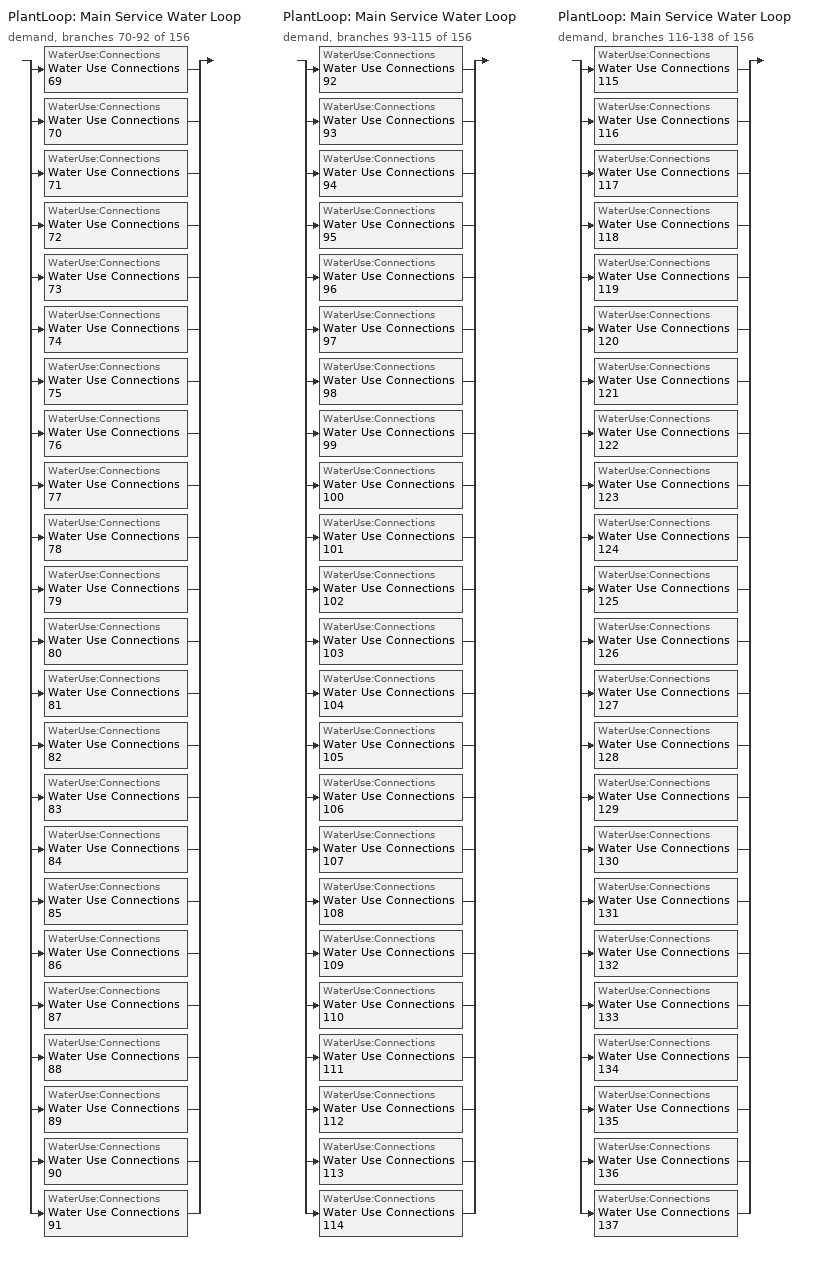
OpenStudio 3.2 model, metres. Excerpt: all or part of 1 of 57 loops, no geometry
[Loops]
PlantLoop 'Main Service Water Loop'
 demand, branches 70-92 of 156: split
  | WaterUse:Connections 'Water Use Connections 69'
  | WaterUse:Connections 'Water Use Connections 70'
  | WaterUse:Connections 'Water Use Connections 71'
  | WaterUse:Connections 'Water Use Connections 72'
  | WaterUse:Connections 'Water Use Connections 73'
  | WaterUse:Connections 'Water Use Connections 74'
  | WaterUse:Connections 'Water Use Connections 75'
  | WaterUse:Connections 'Water Use Connections 76'
  | WaterUse:Connections 'Water Use Connections 77'
  | WaterUse:Connections 'Water Use Connections 78'
  | WaterUse:Connections 'Water Use Connections 79'
  | WaterUse:Connections 'Water Use Connections 80'
  | WaterUse:Connections 'Water Use Connections 81'
  | WaterUse:Connections 'Water Use Connections 82'
  | WaterUse:Connections 'Water Use Connections 83'
  | WaterUse:Connections 'Water Use Connections 84'
  | WaterUse:Connections 'Water Use Connections 85'
  | WaterUse:Connections 'Water Use Connections 86'
  | WaterUse:Connections 'Water Use Connections 87'
  | WaterUse:Connections 'Water Use Connections 88'
  | WaterUse:Connections 'Water Use Connections 89'
  | WaterUse:Connections 'Water Use Connections 90'
  | WaterUse:Connections 'Water Use Connections 91'
PlantLoop 'Main Service Water Loop'
 demand, branches 93-115 of 156: split
  | WaterUse:Connections 'Water Use Connections 92'
  | WaterUse:Connections 'Water Use Connections 93'
  | WaterUse:Connections 'Water Use Connections 94'
  | WaterUse:Connections 'Water Use Connections 95'
  | WaterUse:Connections 'Water Use Connections 96'
  | WaterUse:Connections 'Water Use Connections 97'
  | WaterUse:Connections 'Water Use Connections 98'
  | WaterUse:Connections 'Water Use Connections 99'
  | WaterUse:Connections 'Water Use Connections 100'
  | WaterUse:Connections 'Water Use Connections 101'
  | WaterUse:Connections 'Water Use Connections 102'
  | WaterUse:Connections 'Water Use Connections 103'
  | WaterUse:Connections 'Water Use Connections 104'
  | WaterUse:Connections 'Water Use Connections 105'
  | WaterUse:Connections 'Water Use Connections 106'
  | WaterUse:Connections 'Water Use Connections 107'
  | WaterUse:Connections 'Water Use Connections 108'
  | WaterUse:Connections 'Water Use Connections 109'
  | WaterUse:Connections 'Water Use Connections 110'
  | WaterUse:Connections 'Water Use Connections 111'
  | WaterUse:Connections 'Water Use Connections 112'
  | WaterUse:Connections 'Water Use Connections 113'
  | WaterUse:Connections 'Water Use Connections 114'
PlantLoop 'Main Service Water Loop'
 demand, branches 116-138 of 156: split
  | WaterUse:Connections 'Water Use Connections 115'
  | WaterUse:Connections 'Water Use Connections 116'
  | WaterUse:Connections 'Water Use Connections 117'
  | WaterUse:Connections 'Water Use Connections 118'
  | WaterUse:Connections 'Water Use Connections 119'
  | WaterUse:Connections 'Water Use Connections 120'
  | WaterUse:Connections 'Water Use Connections 121'
  | WaterUse:Connections 'Water Use Connections 122'
  | WaterUse:Connections 'Water Use Connections 123'
  | WaterUse:Connections 'Water Use Connections 124'
  | WaterUse:Connections 'Water Use Connections 125'
  | WaterUse:Connections 'Water Use Connections 126'
  | WaterUse:Connections 'Water Use Connections 127'
  | WaterUse:Connections 'Water Use Connections 128'
  | WaterUse:Connections 'Water Use Connections 129'
  | WaterUse:Connections 'Water Use Connections 130'
  | WaterUse:Connections 'Water Use Connections 131'
  | WaterUse:Connections 'Water Use Connections 132'
  | WaterUse:Connections 'Water Use Connections 133'
  | WaterUse:Connections 'Water Use Connections 134'
  | WaterUse:Connections 'Water Use Connections 135'
  | WaterUse:Connections 'Water Use Connections 136'
  | WaterUse:Connections 'Water Use Connections 137'
[WaterUse:Connections] Drain Water Heat Exchanger Type=None; Drain Water Heat Exchanger Destination=Plant
Name | Water Use Equipment Name 1
Water Use Connections 69 | Patroom1_1_flr_4 Service Water Use 0.01gal/min
Water Use Connections 70 | Patroom1_2_flr_3 Service Water Use 0.01gal/min
Water Use Connections 71 | Patroom1_2_flr_4 Service Water Use 0.01gal/min
Water Use Connections 72 | Patroom1_3_flr_3 Service Water Use 0.01gal/min
Water Use Connections 73 | Patroom1_3_flr_4 Service Water Use 0.01gal/min
Water Use Connections 74 | Patroom1_4_flr_3 Service Water Use 0.01gal/min
Water Use Connections 75 | Patroom1_4_flr_4 Service Water Use 0.01gal/min
Water Use Connections 76 | Patroom1_5_flr_3 Service Water Use 0.01gal/min
Water Use Connections 77 | Patroom1_5_flr_4 Service Water Use 0.01gal/min
Water Use Connections 78 | Patroom1_6_flr_3 Service Water Use 0.01gal/min
Water Use Connections 79 | Patroom1_6_flr_4 Service Water Use 0.01gal/min
Water Use Connections 80 | Patroom1_7_flr_3 Service Water Use 0.01gal/min
Water Use Connections 81 | Patroom1_7_flr_4 Service Water Use 0.01gal/min
Water Use Connections 82 | Patroom1_8_flr_3 Service Water Use 0.01gal/min
Water Use Connections 83 | Patroom1_8_flr_4 Service Water Use 0.01gal/min
Water Use Connections 84 | Patroom1_9_flr_3 Service Water Use 0.01gal/min
Water Use Connections 85 | Patroom1_9_flr_4 Service Water Use 0.01gal/min
Water Use Connections 86 | Patroom2_flr_3 Service Water Use 0.01gal/min
Water Use Connections 87 | Patroom2_flr_4 Service Water Use 0.01gal/min
Water Use Connections 88 | Patroom3_10_flr_3 Service Water Use 0.01gal/min
Water Use Connections 89 | Patroom3_10_flr_4 Service Water Use 0.01gal/min
Water Use Connections 90 | Patroom3_1_flr_3 Service Water Use 0.01gal/min
Water Use Connections 91 | Patroom3_1_flr_4 Service Water Use 0.01gal/min
Water Use Connections 92 | Patroom3_2_flr_3 Service Water Use 0.01gal/min
Water Use Connections 93 | Patroom3_2_flr_4 Service Water Use 0.01gal/min
Water Use Connections 94 | Patroom3_3_flr_3 Service Water Use 0.01gal/min
Water Use Connections 95 | Patroom3_3_flr_4 Service Water Use 0.01gal/min
Water Use Connections 96 | Patroom3_4_flr_3 Service Water Use 0.01gal/min
Water Use Connections 97 | Patroom3_4_flr_4 Service Water Use 0.01gal/min
Water Use Connections 98 | Patroom3_5_flr_3 Service Water Use 0.01gal/min
Water Use Connections 99 | Patroom3_5_flr_4 Service Water Use 0.01gal/min
Water Use Connections 100 | Patroom3_6_flr_3 Service Water Use 0.01gal/min
Water Use Connections 101 | Patroom3_6_flr_4 Service Water Use 0.01gal/min
Water Use Connections 102 | Patroom3_7_flr_3 Service Water Use 0.01gal/min
Water Use Connections 103 | Patroom3_7_flr_4 Service Water Use 0.01gal/min
Water Use Connections 104 | Patroom3_8_flr_3 Service Water Use 0.01gal/min
Water Use Connections 105 | Patroom3_8_flr_4 Service Water Use 0.01gal/min
Water Use Connections 106 | Patroom3_9_flr_3 Service Water Use 0.01gal/min
Water Use Connections 107 | Patroom3_9_flr_4 Service Water Use 0.01gal/min
Water Use Connections 108 | Patroom4_flr_3 Service Water Use 0.01gal/min
Water Use Connections 109 | Patroom4_flr_4 Service Water Use 0.01gal/min
Water Use Connections 110 | Patroom5_10_flr_3 Service Water Use 0.01gal/min
Water Use Connections 111 | Patroom5_10_flr_4 Service Water Use 0.01gal/min
Water Use Connections 112 | Patroom5_1_flr_3 Service Water Use 0.01gal/min
Water Use Connections 113 | Patroom5_1_flr_4 Service Water Use 0.01gal/min
Water Use Connections 114 | Patroom5_2_flr_3 Service Water Use 0.01gal/min
Water Use Connections 115 | Patroom5_2_flr_4 Service Water Use 0.01gal/min
Water Use Connections 116 | Patroom5_3_flr_3 Service Water Use 0.01gal/min
Water Use Connections 117 | Patroom5_3_flr_4 Service Water Use 0.01gal/min
Water Use Connections 118 | Patroom5_4_flr_3 Service Water Use 0.01gal/min
Water Use Connections 119 | Patroom5_4_flr_4 Service Water Use 0.01gal/min
Water Use Connections 120 | Patroom5_5_flr_3 Service Water Use 0.01gal/min
Water Use Connections 121 | Patroom5_5_flr_4 Service Water Use 0.01gal/min
Water Use Connections 122 | Patroom5_6_flr_3 Service Water Use 0.01gal/min
Water Use Connections 123 | Patroom5_6_flr_4 Service Water Use 0.01gal/min
Water Use Connections 124 | Patroom5_7_flr_3 Service Water Use 0.01gal/min
Water Use Connections 125 | Patroom5_7_flr_4 Service Water Use 0.01gal/min
Water Use Connections 126 | Patroom5_8_flr_3 Service Water Use 0.01gal/min
Water Use Connections 127 | Patroom5_8_flr_4 Service Water Use 0.01gal/min
Water Use Connections 128 | Patroom5_9_flr_3 Service Water Use 0.01gal/min
Water Use Connections 129 | Patroom5_9_flr_4 Service Water Use 0.01gal/min
Water Use Connections 130 | Patroom6_flr_3 Service Water Use 0.01gal/min
Water Use Connections 131 | Patroom6_flr_4 Service Water Use 0.01gal/min
Water Use Connections 132 | Patroom7_10_flr_3 Service Water Use 0.01gal/min
Water Use Connections 133 | Patroom7_10_flr_4 Service Water Use 0.01gal/min
Water Use Connections 134 | Patroom7_1_flr_3 Service Water Use 0.01gal/min
Water Use Connections 135 | Patroom7_1_flr_4 Service Water Use 0.01gal/min
Water Use Connections 136 | Patroom7_2_flr_3 Service Water Use 0.01gal/min
Water Use Connections 137 | Patroom7_2_flr_4 Service Water Use 0.01gal/min
[WaterUse:Equipment:Definition]
Name | Peak Flow Rate {m3/s} | Target Temperature Schedule | Sensible Fraction Schedule | Latent Fraction Schedule
Patroom1_1_flr_4 Service Water Use Def 0.01gal/min | 4.99598e-07 | Schedule Ruleset 209 | Schedule Ruleset 207 | Schedule Ruleset 208
Patroom1_2_flr_3 Service Water Use Def 0.01gal/min | 4.99598e-07 | Schedule Ruleset 212 | Schedule Ruleset 210 | Schedule Ruleset 211
Patroom1_2_flr_4 Service Water Use Def 0.01gal/min | 4.99598e-07 | Schedule Ruleset 215 | Schedule Ruleset 213 | Schedule Ruleset 214
Patroom1_3_flr_3 Service Water Use Def 0.01gal/min | 4.99598e-07 | Schedule Ruleset 218 | Schedule Ruleset 216 | Schedule Ruleset 217
Patroom1_3_flr_4 Service Water Use Def 0.01gal/min | 4.99598e-07 | Schedule Ruleset 221 | Schedule Ruleset 219 | Schedule Ruleset 220
Patroom1_4_flr_3 Service Water Use Def 0.01gal/min | 4.99598e-07 | Schedule Ruleset 224 | Schedule Ruleset 222 | Schedule Ruleset 223
Patroom1_4_flr_4 Service Water Use Def 0.01gal/min | 4.99598e-07 | Schedule Ruleset 227 | Schedule Ruleset 225 | Schedule Ruleset 226
Patroom1_5_flr_3 Service Water Use Def 0.01gal/min | 4.99598e-07 | Schedule Ruleset 230 | Schedule Ruleset 228 | Schedule Ruleset 229
Patroom1_5_flr_4 Service Water Use Def 0.01gal/min | 4.99598e-07 | Schedule Ruleset 233 | Schedule Ruleset 231 | Schedule Ruleset 232
Patroom1_6_flr_3 Service Water Use Def 0.01gal/min | 4.99598e-07 | Schedule Ruleset 236 | Schedule Ruleset 234 | Schedule Ruleset 235
Patroom1_6_flr_4 Service Water Use Def 0.01gal/min | 4.99598e-07 | Schedule Ruleset 239 | Schedule Ruleset 237 | Schedule Ruleset 238
Patroom1_7_flr_3 Service Water Use Def 0.01gal/min | 4.99598e-07 | Schedule Ruleset 242 | Schedule Ruleset 240 | Schedule Ruleset 241
Patroom1_7_flr_4 Service Water Use Def 0.01gal/min | 4.99598e-07 | Schedule Ruleset 245 | Schedule Ruleset 243 | Schedule Ruleset 244
Patroom1_8_flr_3 Service Water Use Def 0.01gal/min | 4.99598e-07 | Schedule Ruleset 248 | Schedule Ruleset 246 | Schedule Ruleset 247
Patroom1_8_flr_4 Service Water Use Def 0.01gal/min | 4.99598e-07 | Schedule Ruleset 251 | Schedule Ruleset 249 | Schedule Ruleset 250
Patroom1_9_flr_3 Service Water Use Def 0.01gal/min | 4.99598e-07 | Schedule Ruleset 254 | Schedule Ruleset 252 | Schedule Ruleset 253
Patroom1_9_flr_4 Service Water Use Def 0.01gal/min | 4.99598e-07 | Schedule Ruleset 257 | Schedule Ruleset 255 | Schedule Ruleset 256
Patroom2_flr_3 Service Water Use Def 0.01gal/min | 8.32663e-07 | Schedule Ruleset 260 | Schedule Ruleset 258 | Schedule Ruleset 259
Patroom2_flr_4 Service Water Use Def 0.01gal/min | 8.32663e-07 | Schedule Ruleset 263 | Schedule Ruleset 261 | Schedule Ruleset 262
Patroom3_10_flr_3 Service Water Use Def 0.01gal/min | 4.82551e-07 | Schedule Ruleset 266 | Schedule Ruleset 264 | Schedule Ruleset 265
Patroom3_10_flr_4 Service Water Use Def 0.01gal/min | 4.82551e-07 | Schedule Ruleset 269 | Schedule Ruleset 267 | Schedule Ruleset 268
Patroom3_1_flr_3 Service Water Use Def 0.01gal/min | 4.82988e-07 | Schedule Ruleset 272 | Schedule Ruleset 270 | Schedule Ruleset 271
Patroom3_1_flr_4 Service Water Use Def 0.01gal/min | 4.82988e-07 | Schedule Ruleset 275 | Schedule Ruleset 273 | Schedule Ruleset 274
Patroom3_2_flr_3 Service Water Use Def 0.01gal/min | 4.82988e-07 | Schedule Ruleset 278 | Schedule Ruleset 276 | Schedule Ruleset 277
Patroom3_2_flr_4 Service Water Use Def 0.01gal/min | 4.82988e-07 | Schedule Ruleset 281 | Schedule Ruleset 279 | Schedule Ruleset 280
Patroom3_3_flr_3 Service Water Use Def 0.01gal/min | 4.82988e-07 | Schedule Ruleset 284 | Schedule Ruleset 282 | Schedule Ruleset 283
Patroom3_3_flr_4 Service Water Use Def 0.01gal/min | 4.82988e-07 | Schedule Ruleset 287 | Schedule Ruleset 285 | Schedule Ruleset 286
Patroom3_4_flr_3 Service Water Use Def 0.01gal/min | 4.82988e-07 | Schedule Ruleset 290 | Schedule Ruleset 288 | Schedule Ruleset 289
Patroom3_4_flr_4 Service Water Use Def 0.01gal/min | 4.82988e-07 | Schedule Ruleset 293 | Schedule Ruleset 291 | Schedule Ruleset 292
Patroom3_5_flr_3 Service Water Use Def 0.01gal/min | 4.82988e-07 | Schedule Ruleset 296 | Schedule Ruleset 294 | Schedule Ruleset 295
Patroom3_5_flr_4 Service Water Use Def 0.01gal/min | 4.82988e-07 | Schedule Ruleset 299 | Schedule Ruleset 297 | Schedule Ruleset 298
Patroom3_6_flr_3 Service Water Use Def 0.01gal/min | 4.82988e-07 | Schedule Ruleset 302 | Schedule Ruleset 300 | Schedule Ruleset 301
Patroom3_6_flr_4 Service Water Use Def 0.01gal/min | 4.82988e-07 | Schedule Ruleset 305 | Schedule Ruleset 303 | Schedule Ruleset 304
Patroom3_7_flr_3 Service Water Use Def 0.01gal/min | 4.82988e-07 | Schedule Ruleset 308 | Schedule Ruleset 306 | Schedule Ruleset 307
Patroom3_7_flr_4 Service Water Use Def 0.01gal/min | 4.82988e-07 | Schedule Ruleset 311 | Schedule Ruleset 309 | Schedule Ruleset 310
Patroom3_8_flr_3 Service Water Use Def 0.01gal/min | 4.82988e-07 | Schedule Ruleset 314 | Schedule Ruleset 312 | Schedule Ruleset 313
Patroom3_8_flr_4 Service Water Use Def 0.01gal/min | 4.82988e-07 | Schedule Ruleset 317 | Schedule Ruleset 315 | Schedule Ruleset 316
Patroom3_9_flr_3 Service Water Use Def 0.01gal/min | 4.82988e-07 | Schedule Ruleset 320 | Schedule Ruleset 318 | Schedule Ruleset 319
Patroom3_9_flr_4 Service Water Use Def 0.01gal/min | 4.82988e-07 | Schedule Ruleset 323 | Schedule Ruleset 321 | Schedule Ruleset 322
Patroom4_flr_3 Service Water Use Def 0.01gal/min | 8.32663e-07 | Schedule Ruleset 326 | Schedule Ruleset 324 | Schedule Ruleset 325
Patroom4_flr_4 Service Water Use Def 0.01gal/min | 8.32663e-07 | Schedule Ruleset 329 | Schedule Ruleset 327 | Schedule Ruleset 328
Patroom5_10_flr_3 Service Water Use Def 0.01gal/min | 4.99598e-07 | Schedule Ruleset 332 | Schedule Ruleset 330 | Schedule Ruleset 331
Patroom5_10_flr_4 Service Water Use Def 0.01gal/min | 4.99598e-07 | Schedule Ruleset 335 | Schedule Ruleset 333 | Schedule Ruleset 334
Patroom5_1_flr_3 Service Water Use Def 0.01gal/min | 4.99598e-07 | Schedule Ruleset 338 | Schedule Ruleset 336 | Schedule Ruleset 337
Patroom5_1_flr_4 Service Water Use Def 0.01gal/min | 4.99598e-07 | Schedule Ruleset 341 | Schedule Ruleset 339 | Schedule Ruleset 340
Patroom5_2_flr_3 Service Water Use Def 0.01gal/min | 4.99598e-07 | Schedule Ruleset 344 | Schedule Ruleset 342 | Schedule Ruleset 343
Patroom5_2_flr_4 Service Water Use Def 0.01gal/min | 4.99598e-07 | Schedule Ruleset 347 | Schedule Ruleset 345 | Schedule Ruleset 346
Patroom5_3_flr_3 Service Water Use Def 0.01gal/min | 4.99598e-07 | Schedule Ruleset 350 | Schedule Ruleset 348 | Schedule Ruleset 349
Patroom5_3_flr_4 Service Water Use Def 0.01gal/min | 4.99598e-07 | Schedule Ruleset 353 | Schedule Ruleset 351 | Schedule Ruleset 352
Patroom5_4_flr_3 Service Water Use Def 0.01gal/min | 4.99598e-07 | Schedule Ruleset 356 | Schedule Ruleset 354 | Schedule Ruleset 355
Patroom5_4_flr_4 Service Water Use Def 0.01gal/min | 4.99598e-07 | Schedule Ruleset 359 | Schedule Ruleset 357 | Schedule Ruleset 358
Patroom5_5_flr_3 Service Water Use Def 0.01gal/min | 4.99598e-07 | Schedule Ruleset 362 | Schedule Ruleset 360 | Schedule Ruleset 361
Patroom5_5_flr_4 Service Water Use Def 0.01gal/min | 4.99598e-07 | Schedule Ruleset 365 | Schedule Ruleset 363 | Schedule Ruleset 364
Patroom5_6_flr_3 Service Water Use Def 0.01gal/min | 4.99598e-07 | Schedule Ruleset 368 | Schedule Ruleset 366 | Schedule Ruleset 367
Patroom5_6_flr_4 Service Water Use Def 0.01gal/min | 4.99598e-07 | Schedule Ruleset 371 | Schedule Ruleset 369 | Schedule Ruleset 370
Patroom5_7_flr_3 Service Water Use Def 0.01gal/min | 4.99598e-07 | Schedule Ruleset 374 | Schedule Ruleset 372 | Schedule Ruleset 373
Patroom5_7_flr_4 Service Water Use Def 0.01gal/min | 4.99598e-07 | Schedule Ruleset 377 | Schedule Ruleset 375 | Schedule Ruleset 376
Patroom5_8_flr_3 Service Water Use Def 0.01gal/min | 4.99598e-07 | Schedule Ruleset 380 | Schedule Ruleset 378 | Schedule Ruleset 379
Patroom5_8_flr_4 Service Water Use Def 0.01gal/min | 4.99598e-07 | Schedule Ruleset 383 | Schedule Ruleset 381 | Schedule Ruleset 382
Patroom5_9_flr_3 Service Water Use Def 0.01gal/min | 4.99598e-07 | Schedule Ruleset 386 | Schedule Ruleset 384 | Schedule Ruleset 385
Patroom5_9_flr_4 Service Water Use Def 0.01gal/min | 4.99598e-07 | Schedule Ruleset 389 | Schedule Ruleset 387 | Schedule Ruleset 388
Patroom6_flr_3 Service Water Use Def 0.01gal/min | 6.6613e-07 | Schedule Ruleset 392 | Schedule Ruleset 390 | Schedule Ruleset 391
Patroom6_flr_4 Service Water Use Def 0.01gal/min | 6.6613e-07 | Schedule Ruleset 395 | Schedule Ruleset 393 | Schedule Ruleset 394
Patroom7_10_flr_3 Service Water Use Def 0.01gal/min | 4.82551e-07 | Schedule Ruleset 398 | Schedule Ruleset 396 | Schedule Ruleset 397
Patroom7_10_flr_4 Service Water Use Def 0.01gal/min | 4.82551e-07 | Schedule Ruleset 401 | Schedule Ruleset 399 | Schedule Ruleset 400
Patroom7_1_flr_3 Service Water Use Def 0.01gal/min | 4.82988e-07 | Schedule Ruleset 404 | Schedule Ruleset 402 | Schedule Ruleset 403
Patroom7_1_flr_4 Service Water Use Def 0.01gal/min | 4.82988e-07 | Schedule Ruleset 407 | Schedule Ruleset 405 | Schedule Ruleset 406
Patroom7_2_flr_3 Service Water Use Def 0.01gal/min | 4.82988e-07 | Schedule Ruleset 410 | Schedule Ruleset 408 | Schedule Ruleset 409
Patroom7_2_flr_4 Service Water Use Def 0.01gal/min | 4.82988e-07 | Schedule Ruleset 413 | Schedule Ruleset 411 | Schedule Ruleset 412
[WaterUse:Equipment] Flow Rate Fraction Schedule=NECB-H-Service Water Heating
Name | Water Use Equipment Definition | Space
Patroom1_1_flr_4 Service Water Use 0.01gal/min | Patroom1_1_flr_4 Service Water Use Def 0.01gal/min | PatRoom1_1_Flr_4
Patroom1_2_flr_3 Service Water Use 0.01gal/min | Patroom1_2_flr_3 Service Water Use Def 0.01gal/min | PatRoom1_2_Flr_3
Patroom1_2_flr_4 Service Water Use 0.01gal/min | Patroom1_2_flr_4 Service Water Use Def 0.01gal/min | PatRoom1_2_Flr_4
Patroom1_3_flr_3 Service Water Use 0.01gal/min | Patroom1_3_flr_3 Service Water Use Def 0.01gal/min | PatRoom1_3_Flr_3
Patroom1_3_flr_4 Service Water Use 0.01gal/min | Patroom1_3_flr_4 Service Water Use Def 0.01gal/min | PatRoom1_3_Flr_4
Patroom1_4_flr_3 Service Water Use 0.01gal/min | Patroom1_4_flr_3 Service Water Use Def 0.01gal/min | PatRoom1_4_Flr_3
Patroom1_4_flr_4 Service Water Use 0.01gal/min | Patroom1_4_flr_4 Service Water Use Def 0.01gal/min | PatRoom1_4_Flr_4
Patroom1_5_flr_3 Service Water Use 0.01gal/min | Patroom1_5_flr_3 Service Water Use Def 0.01gal/min | PatRoom1_5_Flr_3
Patroom1_5_flr_4 Service Water Use 0.01gal/min | Patroom1_5_flr_4 Service Water Use Def 0.01gal/min | PatRoom1_5_Flr_4
Patroom1_6_flr_3 Service Water Use 0.01gal/min | Patroom1_6_flr_3 Service Water Use Def 0.01gal/min | PatRoom1_6_Flr_3
Patroom1_6_flr_4 Service Water Use 0.01gal/min | Patroom1_6_flr_4 Service Water Use Def 0.01gal/min | PatRoom1_6_Flr_4
Patroom1_7_flr_3 Service Water Use 0.01gal/min | Patroom1_7_flr_3 Service Water Use Def 0.01gal/min | PatRoom1_7_Flr_3
Patroom1_7_flr_4 Service Water Use 0.01gal/min | Patroom1_7_flr_4 Service Water Use Def 0.01gal/min | PatRoom1_7_Flr_4
Patroom1_8_flr_3 Service Water Use 0.01gal/min | Patroom1_8_flr_3 Service Water Use Def 0.01gal/min | PatRoom1_8_Flr_3
Patroom1_8_flr_4 Service Water Use 0.01gal/min | Patroom1_8_flr_4 Service Water Use Def 0.01gal/min | PatRoom1_8_Flr_4
Patroom1_9_flr_3 Service Water Use 0.01gal/min | Patroom1_9_flr_3 Service Water Use Def 0.01gal/min | PatRoom1_9_Flr_3
Patroom1_9_flr_4 Service Water Use 0.01gal/min | Patroom1_9_flr_4 Service Water Use Def 0.01gal/min | PatRoom1_9_Flr_4
Patroom2_flr_3 Service Water Use 0.01gal/min | Patroom2_flr_3 Service Water Use Def 0.01gal/min | PatRoom2_Flr_3
Patroom2_flr_4 Service Water Use 0.01gal/min | Patroom2_flr_4 Service Water Use Def 0.01gal/min | PatRoom2_Flr_4
Patroom3_10_flr_3 Service Water Use 0.01gal/min | Patroom3_10_flr_3 Service Water Use Def 0.01gal/min | PatRoom3_10_Flr_3
Patroom3_10_flr_4 Service Water Use 0.01gal/min | Patroom3_10_flr_4 Service Water Use Def 0.01gal/min | PatRoom3_10_Flr_4
Patroom3_1_flr_3 Service Water Use 0.01gal/min | Patroom3_1_flr_3 Service Water Use Def 0.01gal/min | PatRoom3_1_Flr_3
Patroom3_1_flr_4 Service Water Use 0.01gal/min | Patroom3_1_flr_4 Service Water Use Def 0.01gal/min | PatRoom3_1_Flr_4
Patroom3_2_flr_3 Service Water Use 0.01gal/min | Patroom3_2_flr_3 Service Water Use Def 0.01gal/min | PatRoom3_2_Flr_3
Patroom3_2_flr_4 Service Water Use 0.01gal/min | Patroom3_2_flr_4 Service Water Use Def 0.01gal/min | PatRoom3_2_Flr_4
Patroom3_3_flr_3 Service Water Use 0.01gal/min | Patroom3_3_flr_3 Service Water Use Def 0.01gal/min | PatRoom3_3_Flr_3
Patroom3_3_flr_4 Service Water Use 0.01gal/min | Patroom3_3_flr_4 Service Water Use Def 0.01gal/min | PatRoom3_3_Flr_4
Patroom3_4_flr_3 Service Water Use 0.01gal/min | Patroom3_4_flr_3 Service Water Use Def 0.01gal/min | PatRoom3_4_Flr_3
Patroom3_4_flr_4 Service Water Use 0.01gal/min | Patroom3_4_flr_4 Service Water Use Def 0.01gal/min | PatRoom3_4_Flr_4
Patroom3_5_flr_3 Service Water Use 0.01gal/min | Patroom3_5_flr_3 Service Water Use Def 0.01gal/min | PatRoom3_5_Flr_3
Patroom3_5_flr_4 Service Water Use 0.01gal/min | Patroom3_5_flr_4 Service Water Use Def 0.01gal/min | PatRoom3_5_Flr_4
Patroom3_6_flr_3 Service Water Use 0.01gal/min | Patroom3_6_flr_3 Service Water Use Def 0.01gal/min | PatRoom3_6_Flr_3
Patroom3_6_flr_4 Service Water Use 0.01gal/min | Patroom3_6_flr_4 Service Water Use Def 0.01gal/min | PatRoom3_6_Flr_4
Patroom3_7_flr_3 Service Water Use 0.01gal/min | Patroom3_7_flr_3 Service Water Use Def 0.01gal/min | PatRoom3_7_Flr_3
Patroom3_7_flr_4 Service Water Use 0.01gal/min | Patroom3_7_flr_4 Service Water Use Def 0.01gal/min | PatRoom3_7_Flr_4
Patroom3_8_flr_3 Service Water Use 0.01gal/min | Patroom3_8_flr_3 Service Water Use Def 0.01gal/min | PatRoom3_8_Flr_3
Patroom3_8_flr_4 Service Water Use 0.01gal/min | Patroom3_8_flr_4 Service Water Use Def 0.01gal/min | PatRoom3_8_Flr_4
Patroom3_9_flr_3 Service Water Use 0.01gal/min | Patroom3_9_flr_3 Service Water Use Def 0.01gal/min | PatRoom3_9_Flr_3
Patroom3_9_flr_4 Service Water Use 0.01gal/min | Patroom3_9_flr_4 Service Water Use Def 0.01gal/min | PatRoom3_9_Flr_4
Patroom4_flr_3 Service Water Use 0.01gal/min | Patroom4_flr_3 Service Water Use Def 0.01gal/min | PatRoom4_Flr_3
Patroom4_flr_4 Service Water Use 0.01gal/min | Patroom4_flr_4 Service Water Use Def 0.01gal/min | PatRoom4_Flr_4
Patroom5_10_flr_3 Service Water Use 0.01gal/min | Patroom5_10_flr_3 Service Water Use Def 0.01gal/min | PatRoom5_10_Flr_3
Patroom5_10_flr_4 Service Water Use 0.01gal/min | Patroom5_10_flr_4 Service Water Use Def 0.01gal/min | PatRoom5_10_Flr_4
Patroom5_1_flr_3 Service Water Use 0.01gal/min | Patroom5_1_flr_3 Service Water Use Def 0.01gal/min | PatRoom5_1_Flr_3
Patroom5_1_flr_4 Service Water Use 0.01gal/min | Patroom5_1_flr_4 Service Water Use Def 0.01gal/min | PatRoom5_1_Flr_4
Patroom5_2_flr_3 Service Water Use 0.01gal/min | Patroom5_2_flr_3 Service Water Use Def 0.01gal/min | PatRoom5_2_Flr_3
Patroom5_2_flr_4 Service Water Use 0.01gal/min | Patroom5_2_flr_4 Service Water Use Def 0.01gal/min | PatRoom5_2_Flr_4
Patroom5_3_flr_3 Service Water Use 0.01gal/min | Patroom5_3_flr_3 Service Water Use Def 0.01gal/min | PatRoom5_3_Flr_3
Patroom5_3_flr_4 Service Water Use 0.01gal/min | Patroom5_3_flr_4 Service Water Use Def 0.01gal/min | PatRoom5_3_Flr_4
Patroom5_4_flr_3 Service Water Use 0.01gal/min | Patroom5_4_flr_3 Service Water Use Def 0.01gal/min | PatRoom5_4_Flr_3
Patroom5_4_flr_4 Service Water Use 0.01gal/min | Patroom5_4_flr_4 Service Water Use Def 0.01gal/min | PatRoom5_4_Flr_4
Patroom5_5_flr_3 Service Water Use 0.01gal/min | Patroom5_5_flr_3 Service Water Use Def 0.01gal/min | PatRoom5_5_Flr_3
Patroom5_5_flr_4 Service Water Use 0.01gal/min | Patroom5_5_flr_4 Service Water Use Def 0.01gal/min | PatRoom5_5_Flr_4
Patroom5_6_flr_3 Service Water Use 0.01gal/min | Patroom5_6_flr_3 Service Water Use Def 0.01gal/min | PatRoom5_6_Flr_3
Patroom5_6_flr_4 Service Water Use 0.01gal/min | Patroom5_6_flr_4 Service Water Use Def 0.01gal/min | PatRoom5_6_Flr_4
Patroom5_7_flr_3 Service Water Use 0.01gal/min | Patroom5_7_flr_3 Service Water Use Def 0.01gal/min | PatRoom5_7_Flr_3
Patroom5_7_flr_4 Service Water Use 0.01gal/min | Patroom5_7_flr_4 Service Water Use Def 0.01gal/min | PatRoom5_7_Flr_4
Patroom5_8_flr_3 Service Water Use 0.01gal/min | Patroom5_8_flr_3 Service Water Use Def 0.01gal/min | PatRoom5_8_Flr_3
Patroom5_8_flr_4 Service Water Use 0.01gal/min | Patroom5_8_flr_4 Service Water Use Def 0.01gal/min | PatRoom5_8_Flr_4
Patroom5_9_flr_3 Service Water Use 0.01gal/min | Patroom5_9_flr_3 Service Water Use Def 0.01gal/min | PatRoom5_9_Flr_3
Patroom5_9_flr_4 Service Water Use 0.01gal/min | Patroom5_9_flr_4 Service Water Use Def 0.01gal/min | PatRoom5_9_Flr_4
Patroom6_flr_3 Service Water Use 0.01gal/min | Patroom6_flr_3 Service Water Use Def 0.01gal/min | PatRoom6_Flr_3
Patroom6_flr_4 Service Water Use 0.01gal/min | Patroom6_flr_4 Service Water Use Def 0.01gal/min | PatRoom6_Flr_4
Patroom7_10_flr_3 Service Water Use 0.01gal/min | Patroom7_10_flr_3 Service Water Use Def 0.01gal/min | PatRoom7_10_Flr_3
Patroom7_10_flr_4 Service Water Use 0.01gal/min | Patroom7_10_flr_4 Service Water Use Def 0.01gal/min | PatRoom7_10_Flr_4
Patroom7_1_flr_3 Service Water Use 0.01gal/min | Patroom7_1_flr_3 Service Water Use Def 0.01gal/min | PatRoom7_1_Flr_3
Patroom7_1_flr_4 Service Water Use 0.01gal/min | Patroom7_1_flr_4 Service Water Use Def 0.01gal/min | PatRoom7_1_Flr_4
Patroom7_2_flr_3 Service Water Use 0.01gal/min | Patroom7_2_flr_3 Service Water Use Def 0.01gal/min | PatRoom7_2_Flr_3
Patroom7_2_flr_4 Service Water Use 0.01gal/min | Patroom7_2_flr_4 Service Water Use Def 0.01gal/min | PatRoom7_2_Flr_4
[Schedule:Ruleset]
Name | Default Day Schedule
NECB-H-Service Water Heating | NECB-H-Service Water Heating Default
Schedule Ruleset 207 | Schedule Day 211
Schedule Ruleset 208 | Schedule Day 212
Schedule Ruleset 209 | Schedule Day 213
Schedule Ruleset 210 | Schedule Day 214
Schedule Ruleset 211 | Schedule Day 215
Schedule Ruleset 212 | Schedule Day 216
Schedule Ruleset 213 | Schedule Day 217
Schedule Ruleset 214 | Schedule Day 218
Schedule Ruleset 215 | Schedule Day 219
Schedule Ruleset 216 | Schedule Day 220
Schedule Ruleset 217 | Schedule Day 221
Schedule Ruleset 218 | Schedule Day 222
Schedule Ruleset 219 | Schedule Day 223
Schedule Ruleset 220 | Schedule Day 224
Schedule Ruleset 221 | Schedule Day 225
Schedule Ruleset 222 | Schedule Day 226
Schedule Ruleset 223 | Schedule Day 227
Schedule Ruleset 224 | Schedule Day 228
Schedule Ruleset 225 | Schedule Day 229
Schedule Ruleset 226 | Schedule Day 230
Schedule Ruleset 227 | Schedule Day 231
Schedule Ruleset 228 | Schedule Day 232
Schedule Ruleset 229 | Schedule Day 233
Schedule Ruleset 230 | Schedule Day 234
Schedule Ruleset 231 | Schedule Day 235
Schedule Ruleset 232 | Schedule Day 236
Schedule Ruleset 233 | Schedule Day 237
Schedule Ruleset 234 | Schedule Day 238
Schedule Ruleset 235 | Schedule Day 239
Schedule Ruleset 236 | Schedule Day 240
Schedule Ruleset 237 | Schedule Day 241
Schedule Ruleset 238 | Schedule Day 242
Schedule Ruleset 239 | Schedule Day 243
Schedule Ruleset 240 | Schedule Day 244
Schedule Ruleset 241 | Schedule Day 245
Schedule Ruleset 242 | Schedule Day 246
Schedule Ruleset 243 | Schedule Day 247
Schedule Ruleset 244 | Schedule Day 248
Schedule Ruleset 245 | Schedule Day 249
Schedule Ruleset 246 | Schedule Day 250
Schedule Ruleset 247 | Schedule Day 251
Schedule Ruleset 248 | Schedule Day 252
Schedule Ruleset 249 | Schedule Day 253
Schedule Ruleset 250 | Schedule Day 254
Schedule Ruleset 251 | Schedule Day 255
Schedule Ruleset 252 | Schedule Day 256
Schedule Ruleset 253 | Schedule Day 257
Schedule Ruleset 254 | Schedule Day 258
Schedule Ruleset 255 | Schedule Day 259
Schedule Ruleset 256 | Schedule Day 260
Schedule Ruleset 257 | Schedule Day 261
Schedule Ruleset 258 | Schedule Day 262
Schedule Ruleset 259 | Schedule Day 263
Schedule Ruleset 260 | Schedule Day 264
Schedule Ruleset 261 | Schedule Day 265
Schedule Ruleset 262 | Schedule Day 266
Schedule Ruleset 263 | Schedule Day 267
Schedule Ruleset 264 | Schedule Day 268
Schedule Ruleset 265 | Schedule Day 269
Schedule Ruleset 266 | Schedule Day 270
Schedule Ruleset 267 | Schedule Day 271
Schedule Ruleset 268 | Schedule Day 272
Schedule Ruleset 269 | Schedule Day 273
Schedule Ruleset 270 | Schedule Day 274
Schedule Ruleset 271 | Schedule Day 275
Schedule Ruleset 272 | Schedule Day 276
Schedule Ruleset 273 | Schedule Day 277
Schedule Ruleset 274 | Schedule Day 278
Schedule Ruleset 275 | Schedule Day 279
Schedule Ruleset 276 | Schedule Day 280
Schedule Ruleset 277 | Schedule Day 281
Schedule Ruleset 278 | Schedule Day 282
Schedule Ruleset 279 | Schedule Day 283
Schedule Ruleset 280 | Schedule Day 284
Schedule Ruleset 281 | Schedule Day 285
Schedule Ruleset 282 | Schedule Day 286
Schedule Ruleset 283 | Schedule Day 287
Schedule Ruleset 284 | Schedule Day 288
Schedule Ruleset 285 | Schedule Day 289
Schedule Ruleset 286 | Schedule Day 290
Schedule Ruleset 287 | Schedule Day 291
Schedule Ruleset 288 | Schedule Day 292
Schedule Ruleset 289 | Schedule Day 293
Schedule Ruleset 290 | Schedule Day 294
Schedule Ruleset 291 | Schedule Day 295
Schedule Ruleset 292 | Schedule Day 296
Schedule Ruleset 293 | Schedule Day 297
Schedule Ruleset 294 | Schedule Day 298
Schedule Ruleset 295 | Schedule Day 299
Schedule Ruleset 296 | Schedule Day 300
Schedule Ruleset 297 | Schedule Day 301
Schedule Ruleset 298 | Schedule Day 302
Schedule Ruleset 299 | Schedule Day 303
Schedule Ruleset 300 | Schedule Day 304
Schedule Ruleset 301 | Schedule Day 305
Schedule Ruleset 302 | Schedule Day 306
Schedule Ruleset 303 | Schedule Day 307
Schedule Ruleset 304 | Schedule Day 308
Schedule Ruleset 305 | Schedule Day 309
Schedule Ruleset 306 | Schedule Day 310
Schedule Ruleset 307 | Schedule Day 311
Schedule Ruleset 308 | Schedule Day 312
Schedule Ruleset 309 | Schedule Day 313
Schedule Ruleset 310 | Schedule Day 314
Schedule Ruleset 311 | Schedule Day 315
Schedule Ruleset 312 | Schedule Day 316
Schedule Ruleset 313 | Schedule Day 317
Schedule Ruleset 314 | Schedule Day 318
Schedule Ruleset 315 | Schedule Day 319
Schedule Ruleset 316 | Schedule Day 320
Schedule Ruleset 317 | Schedule Day 321
Schedule Ruleset 318 | Schedule Day 322
Schedule Ruleset 319 | Schedule Day 323
Schedule Ruleset 320 | Schedule Day 324
Schedule Ruleset 321 | Schedule Day 325
Schedule Ruleset 322 | Schedule Day 326
Schedule Ruleset 323 | Schedule Day 327
Schedule Ruleset 324 | Schedule Day 328
Schedule Ruleset 325 | Schedule Day 329
Schedule Ruleset 326 | Schedule Day 330
Schedule Ruleset 327 | Schedule Day 331
Schedule Ruleset 328 | Schedule Day 332
Schedule Ruleset 329 | Schedule Day 333
Schedule Ruleset 330 | Schedule Day 334
Schedule Ruleset 331 | Schedule Day 335
Schedule Ruleset 332 | Schedule Day 336
Schedule Ruleset 333 | Schedule Day 337
Schedule Ruleset 334 | Schedule Day 338
Schedule Ruleset 335 | Schedule Day 339
Schedule Ruleset 336 | Schedule Day 340
Schedule Ruleset 337 | Schedule Day 341
Schedule Ruleset 338 | Schedule Day 342
Schedule Ruleset 339 | Schedule Day 343
Schedule Ruleset 340 | Schedule Day 344
Schedule Ruleset 341 | Schedule Day 345
Schedule Ruleset 342 | Schedule Day 346
Schedule Ruleset 343 | Schedule Day 347
Schedule Ruleset 344 | Schedule Day 348
Schedule Ruleset 345 | Schedule Day 349
Schedule Ruleset 346 | Schedule Day 350
Schedule Ruleset 347 | Schedule Day 351
Schedule Ruleset 348 | Schedule Day 352
Schedule Ruleset 349 | Schedule Day 353
Schedule Ruleset 350 | Schedule Day 354
Schedule Ruleset 351 | Schedule Day 355
Schedule Ruleset 352 | Schedule Day 356
Schedule Ruleset 353 | Schedule Day 357
Schedule Ruleset 354 | Schedule Day 358
Schedule Ruleset 355 | Schedule Day 359
Schedule Ruleset 356 | Schedule Day 360
Schedule Ruleset 357 | Schedule Day 361
Schedule Ruleset 358 | Schedule Day 362
Schedule Ruleset 359 | Schedule Day 363
Schedule Ruleset 360 | Schedule Day 364
Schedule Ruleset 361 | Schedule Day 365
Schedule Ruleset 362 | Schedule Day 366
Schedule Ruleset 363 | Schedule Day 367
Schedule Ruleset 364 | Schedule Day 368
Schedule Ruleset 365 | Schedule Day 369
Schedule Ruleset 366 | Schedule Day 370
Schedule Ruleset 367 | Schedule Day 371
Schedule Ruleset 368 | Schedule Day 372
Schedule Ruleset 369 | Schedule Day 373
Schedule Ruleset 370 | Schedule Day 374
Schedule Ruleset 371 | Schedule Day 375
Schedule Ruleset 372 | Schedule Day 376
Schedule Ruleset 373 | Schedule Day 377
Schedule Ruleset 374 | Schedule Day 378
Schedule Ruleset 375 | Schedule Day 379
Schedule Ruleset 376 | Schedule Day 380
Schedule Ruleset 377 | Schedule Day 381
Schedule Ruleset 378 | Schedule Day 382
Schedule Ruleset 379 | Schedule Day 383
Schedule Ruleset 380 | Schedule Day 384
Schedule Ruleset 381 | Schedule Day 385
Schedule Ruleset 382 | Schedule Day 386
Schedule Ruleset 383 | Schedule Day 387
Schedule Ruleset 384 | Schedule Day 388
Schedule Ruleset 385 | Schedule Day 389
Schedule Ruleset 386 | Schedule Day 390
Schedule Ruleset 387 | Schedule Day 391
Schedule Ruleset 388 | Schedule Day 392
Schedule Ruleset 389 | Schedule Day 393
Schedule Ruleset 390 | Schedule Day 394
Schedule Ruleset 391 | Schedule Day 395
Schedule Ruleset 392 | Schedule Day 396
Schedule Ruleset 393 | Schedule Day 397
Schedule Ruleset 394 | Schedule Day 398
Schedule Ruleset 395 | Schedule Day 399
Schedule Ruleset 396 | Schedule Day 400
Schedule Ruleset 397 | Schedule Day 401
Schedule Ruleset 398 | Schedule Day 402
Schedule Ruleset 399 | Schedule Day 403
Schedule Ruleset 400 | Schedule Day 404
Schedule Ruleset 401 | Schedule Day 405
Schedule Ruleset 402 | Schedule Day 406
Schedule Ruleset 403 | Schedule Day 407
Schedule Ruleset 404 | Schedule Day 408
Schedule Ruleset 405 | Schedule Day 409
Schedule Ruleset 406 | Schedule Day 410
Schedule Ruleset 407 | Schedule Day 411
Schedule Ruleset 408 | Schedule Day 412
Schedule Ruleset 409 | Schedule Day 413
Schedule Ruleset 410 | Schedule Day 414
Schedule Ruleset 411 | Schedule Day 415
Schedule Ruleset 412 | Schedule Day 416
Schedule Ruleset 413 | Schedule Day 417
[Schedule:Day]
NECB-H-Service Water Heating Default; NECB-H-Service Water Heating Default|Wkdy Day; NECB-H-Service Water Heating Sat Day; NECB-H-Service Water Heating Sun|Hol Day: 24, 0, 0.9
Schedule Day 211; Schedule Day 214; Schedule Day 217; Schedule Day 220; Schedule Day 223; Schedule Day 226; Schedule Day 229; Schedule Day 232; Schedule Day 235; Schedule Day 238; Schedule Day 241; Schedule Day 244; Schedule Day 247; Schedule Day 250; Schedule Day 253; Schedule Day 256; Schedule Day 259; Schedule Day 262; Schedule Day 265; Schedule Day 268; Schedule Day 271; Schedule Day 274; Schedule Day 277; Schedule Day 280; Schedule Day 283; Schedule Day 286; Schedule Day 289; Schedule Day 292; Schedule Day 295; Schedule Day 298; Schedule Day 301; Schedule Day 304; Schedule Day 307; Schedule Day 310; Schedule Day 313; Schedule Day 316; Schedule Day 319; Schedule Day 322; Schedule Day 325; Schedule Day 328; Schedule Day 331; Schedule Day 334; Schedule Day 337; Schedule Day 340; Schedule Day 343; Schedule Day 346; Schedule Day 349; Schedule Day 352; Schedule Day 355; Schedule Day 358; Schedule Day 361; Schedule Day 364; Schedule Day 367; Schedule Day 370; Schedule Day 373; Schedule Day 376; Schedule Day 379; Schedule Day 382; Schedule Day 385; Schedule Day 388; Schedule Day 391; Schedule Day 394; Schedule Day 397; Schedule Day 400; Schedule Day 403; Schedule Day 406; Schedule Day 409; Schedule Day 412; Schedule Day 415: 24, 0, 0.2
Schedule Day 212; Schedule Day 215; Schedule Day 218; Schedule Day 221; Schedule Day 224; Schedule Day 227; Schedule Day 230; Schedule Day 233; Schedule Day 236; Schedule Day 239; Schedule Day 242; Schedule Day 245; Schedule Day 248; Schedule Day 251; Schedule Day 254; Schedule Day 257; Schedule Day 260; Schedule Day 263; Schedule Day 266; Schedule Day 269; Schedule Day 272; Schedule Day 275; Schedule Day 278; Schedule Day 281; Schedule Day 284; Schedule Day 287; Schedule Day 290; Schedule Day 293; Schedule Day 296; Schedule Day 299; Schedule Day 302; Schedule Day 305; Schedule Day 308; Schedule Day 311; Schedule Day 314; Schedule Day 317; Schedule Day 320; Schedule Day 323; Schedule Day 326; Schedule Day 329; Schedule Day 332; Schedule Day 335; Schedule Day 338; Schedule Day 341; Schedule Day 344; Schedule Day 347; Schedule Day 350; Schedule Day 353; Schedule Day 356; Schedule Day 359; Schedule Day 362; Schedule Day 365; Schedule Day 368; Schedule Day 371; Schedule Day 374; Schedule Day 377; Schedule Day 380; Schedule Day 383; Schedule Day 386; Schedule Day 389; Schedule Day 392; Schedule Day 395; Schedule Day 398; Schedule Day 401; Schedule Day 404; Schedule Day 407; Schedule Day 410; Schedule Day 413; Schedule Day 416: 24, 0, 0.05
Schedule Day 213; Schedule Day 216; Schedule Day 219; Schedule Day 222; Schedule Day 225; Schedule Day 228; Schedule Day 231; Schedule Day 234; Schedule Day 237; Schedule Day 240; Schedule Day 243; Schedule Day 246; Schedule Day 249; Schedule Day 252; Schedule Day 255; Schedule Day 258; Schedule Day 261; Schedule Day 264; Schedule Day 267; Schedule Day 270; Schedule Day 273; Schedule Day 276; Schedule Day 279; Schedule Day 282; Schedule Day 285; Schedule Day 288; Schedule Day 291; Schedule Day 294; Schedule Day 297; Schedule Day 300; Schedule Day 303; Schedule Day 306; Schedule Day 309; Schedule Day 312; Schedule Day 315; Schedule Day 318; Schedule Day 321; Schedule Day 324; Schedule Day 327; Schedule Day 330; Schedule Day 333; Schedule Day 336; Schedule Day 339; Schedule Day 342; Schedule Day 345; Schedule Day 348; Schedule Day 351; Schedule Day 354; Schedule Day 357; Schedule Day 360; Schedule Day 363; Schedule Day 366; Schedule Day 369; Schedule Day 372; Schedule Day 375; Schedule Day 378; Schedule Day 381; Schedule Day 384; Schedule Day 387; Schedule Day 390; Schedule Day 393; Schedule Day 396; Schedule Day 399; Schedule Day 402; Schedule Day 405; Schedule Day 408; Schedule Day 411; Schedule Day 414; Schedule Day 417: 24, 0, 60
[Schedule:Rule] Schedule Ruleset=NECB-H-Service Water Heating; Date Specification Type=DateRange; Start Month=1; Start Day=1; End Month=12; End Day=31
Name | Rule Order | Day Schedule | Apply Monday | Apply Tuesday | Apply Wednesday | Apply Thursday | Apply Friday | Apply Saturday | Apply Sunday
Schedule Rule 83 | 2 | NECB-H-Service Water Heating Default|Wkdy Day | Yes | Yes | Yes | Yes | Yes
Schedule Rule 84 | 1 | NECB-H-Service Water Heating Sat Day |  |  |  |  |  | Yes
Schedule Rule 85 | 0 | NECB-H-Service Water Heating Sun|Hol Day |  |  |  |  |  |  | Yes
